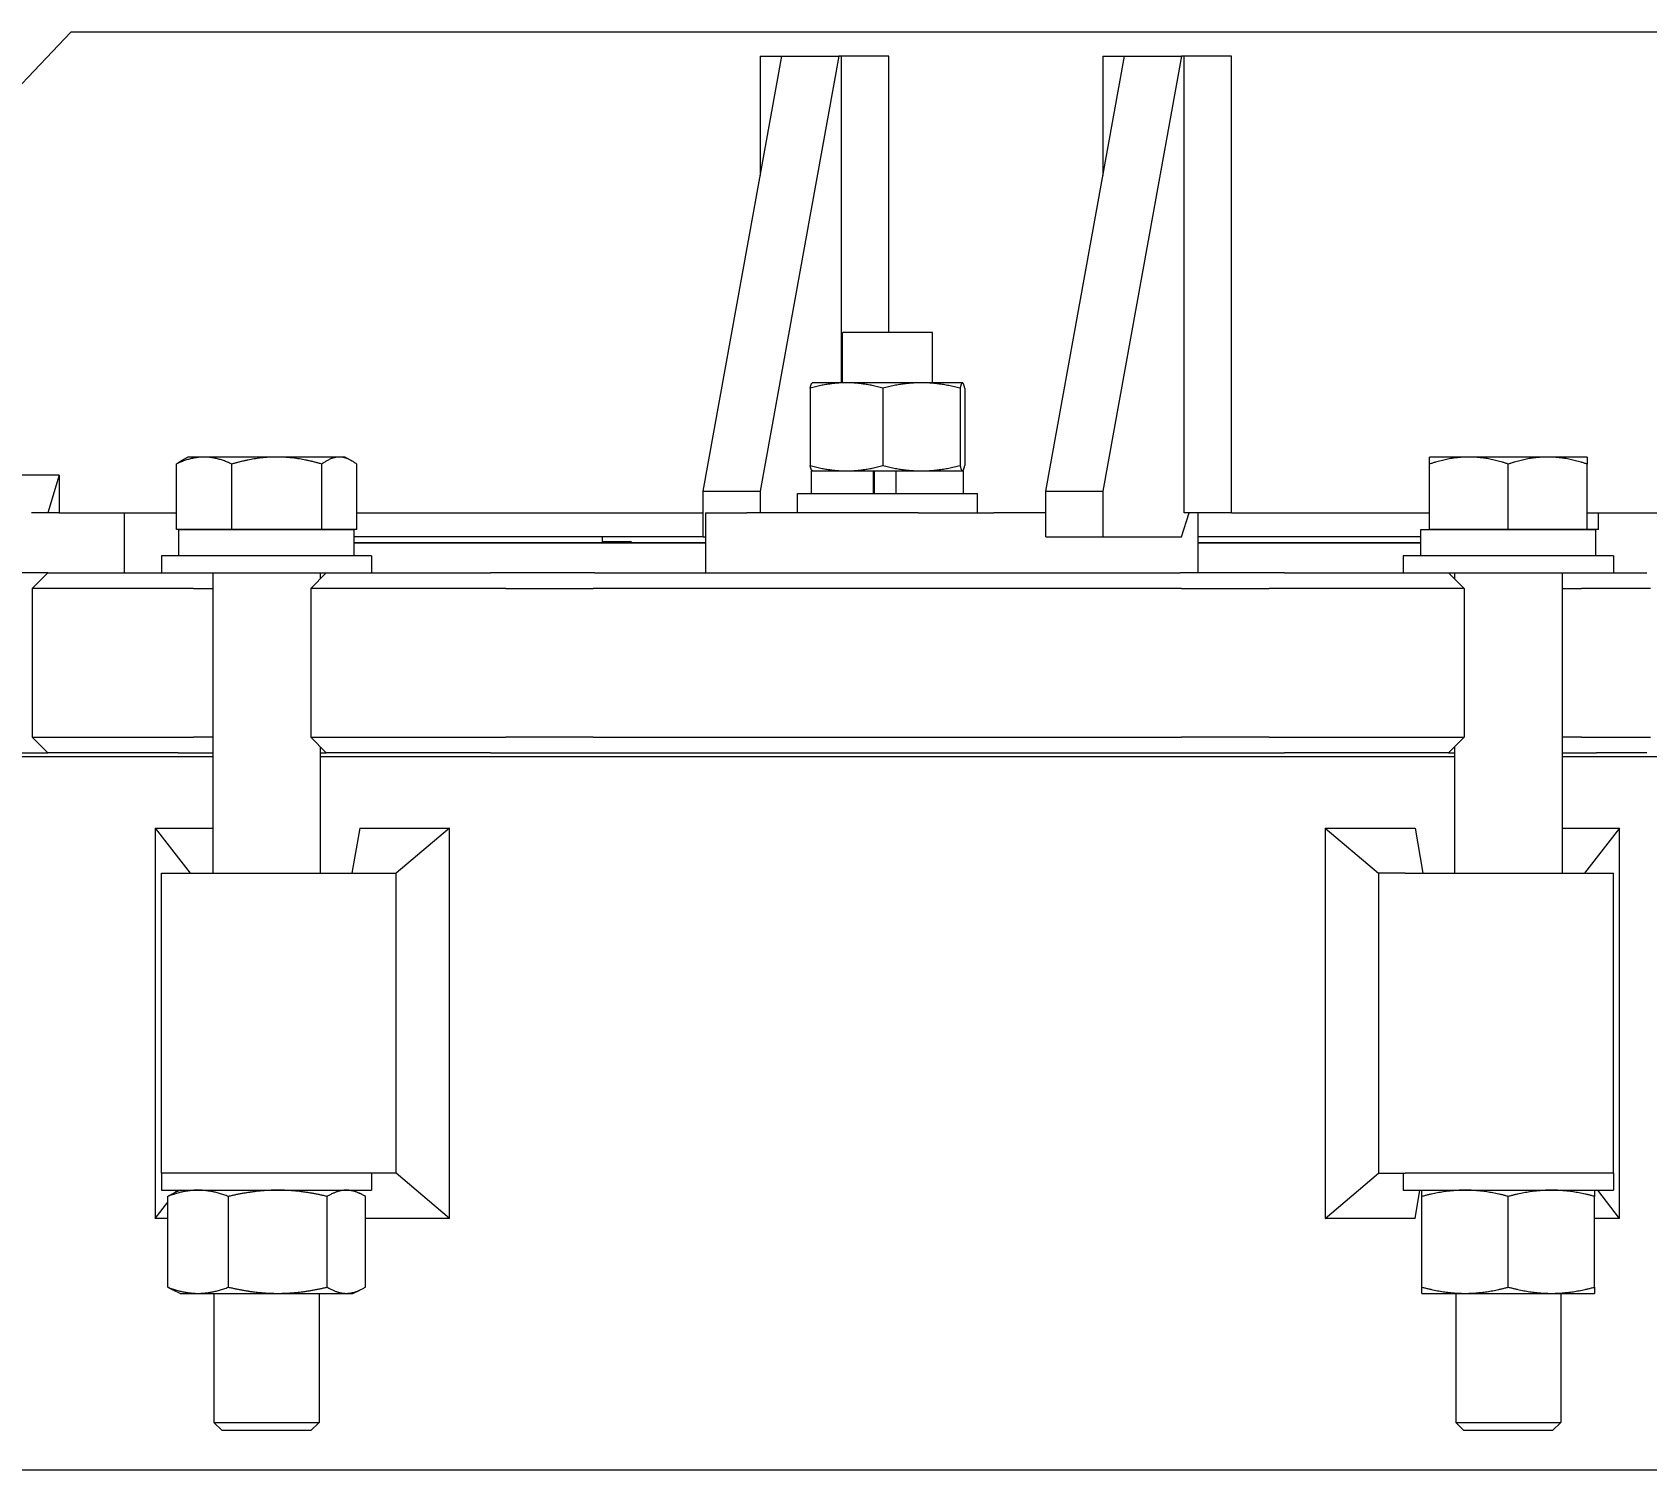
# Model space of a CAD drawing. Header units: inches. Extents: x 19 to 503, y 7 to 322.
# Drawn here: x 360.56 to 374.01, y 124.01 to 135.99 of the extents above; entities that cross this region are included whole.
import ezdxf

# ---------------------------------------------------------------- set-up
doc = ezdxf.new("R2010")
doc.units = ezdxf.units.IN
doc.header["$LTSCALE"] = 15
doc.header["$MEASUREMENT"] = 0
doc.layers.add('Dimension (ANSI)', color=7, linetype='Continuous', lineweight=25)
doc.layers.add('Visible (ANSI)', color=7, linetype='Continuous', lineweight=50)
doc.styles.add('MEMCOR Medium', font='arial.ttf')
doc.dimstyles.new('Default (ANSI)', dxfattribs={"dimscale": 15, "dimtxt": 0.15, "dimasz": 0.098425, "dimexe": 0.125, "dimexo": 0.0625, "dimgap": 0.031496, "dimtad": 0, "dimtih": 1, "dimtoh": 1, "dimdec": 4, "dimrnd": 1e-08, "dimzin": 3, "dimdsep": 46, "dimlunit": 5, "dimtxsty": 'MEMCOR Medium', "dimcen": 0.09, "dimdle": 0.393701, "dimclrd": 256, "dimclre": 256, "dimclrt": 256, "dimadec": 0, "dimazin": 1, "dimtfac": 0.8, "dimtofl": 0, "dimtmove": 0, "dimatfit": 3, "dimfxl": 1, "dimfrac": 1, "dimtolj": 1, "dimtzin": 4, "dimlwd": -1, "dimlwe": -1, "dimarcsym": 0})

# ---------------------------------------------------------------- blocks, each defined once
blk = doc.blocks.new('*D23')
at = {"layer": 'Defpoints', "color": 0, "transparency": 16777216}
for p in [(368.258, 140.509), (422.116, 140.509), (390.404, 43.556)]:
    blk.add_point(p, dxfattribs=at)
at = {"layer": 'Dimension (ANSI)', "transparency": 16777216}
for p, q in [((369.196, 140.509), (423.991, 140.509)), ((422.116, 139.032), (422.116, 122.363)), ((422.116, 45.033), (422.116, 106.884)), ((391.341, 43.556), (423.991, 43.556))]:
    blk.add_line(p, q, dxfattribs=at)
for points in [[(421.87, 139.032), (422.362, 139.032), (422.116, 140.509)], [(421.87, 45.033), (422.362, 45.033), (422.116, 43.556)]]:
    blk.add_solid(points, dxfattribs=at)
at = {"layer": 'Dimension (ANSI)', "transparency": 16777216, "char_height": 2.25, "attachment_point": 2, "style": 'MEMCOR Medium'}
for s, insert in [('\\A1; \\fArial|b0|i0;96{\\H0.8x;\\S15#16;} in', (422.116, 118.81)), ('\\A1;[2462.6 mm]{\\P\\fArial|b0|i0;SHIPPING\\P\\fArial|b0|i0;HEIGHT}', (422.116, 114.151))]:
    blk.add_mtext(s, dxfattribs=dict(at, insert=insert))

msp = doc.modelspace()

# ---------------------------------------------------------------- linework, layer by layer
at = {"layer": 'Visible (ANSI)', "linetype": 'Continuous', "lineweight": 18}
for p, q in [((358.50499, 133.4937), (360.88264, 135.9937)), ((379.31046, 135.9937), (360.88264, 135.9937)), ((366.1493, 132.1737), (366.80442, 135.7937)), ((366.62464, 135.7937), (366.80442, 135.7937)), ((366.62464, 135.7937), (366.62464, 134.80029)), ((367.27995, 135.7937), (366.62483, 132.1737)), ((366.80442, 135.7937), (367.27995, 135.7937)), ((367.30081, 135.7937), (367.27995, 135.7937)), ((367.69458, 135.7937), (367.30081, 135.7937)), ((367.30081, 133.0757), (367.30081, 135.7937)), ((367.69458, 133.4937), (367.69458, 135.7937)), ((369.00247, 132.1737), (369.65759, 135.7937)), ((369.47781, 135.7937), (369.65759, 135.7937)), ((369.47781, 135.7937), (369.47781, 134.80029)), ((370.13312, 135.7937), (369.478, 132.1737)), ((369.65759, 135.7937), (370.13312, 135.7937)), ((370.15397, 135.7937), (370.13312, 135.7937)), ((370.54775, 135.7937), (370.15397, 135.7937)), ((370.15397, 131.9937), (370.15397, 135.7937)), ((370.54775, 131.9937), (370.54775, 135.7937)), ((368.05884, 133.4937), (367.30884, 133.4937)), ((367.30884, 133.0757), (367.30884, 133.4937)), ((368.05884, 133.0757), (368.05884, 133.4937)), ((367.04042, 133.03061), (367.04042, 132.38679)), ((367.05884, 133.0757), (367.05794, 133.07528)), ((367.34281, 133.0757), (367.05884, 133.0757)), ((367.96691, 133.0757), (367.34281, 133.0757)), ((367.6452, 133.03061), (367.6452, 132.38679)), ((368.30794, 133.0757), (367.96691, 133.0757)), ((368.28862, 133.03061), (368.28862, 132.38679)), ((368.30884, 133.0757), (368.30794, 133.0757)), ((368.30884, 133.0757), (368.30973, 133.07528)), ((368.32726, 133.03061), (368.32726, 132.38679)), ((361.85736, 132.45733), (361.80331, 132.42612)), ((361.99292, 132.45733), (361.85736, 132.45733)), ((362.59898, 132.45733), (361.99292, 132.45733)), ((363.11942, 132.45733), (362.59898, 132.45733)), ((363.16936, 132.45733), (363.11942, 132.45733)), ((363.16936, 132.45733), (363.22341, 132.42612)), ((372.52562, 132.45733), (372.19762, 132.45733)), ((373.18162, 132.45733), (372.52562, 132.45733)), ((373.50962, 132.45733), (373.18162, 132.45733)), ((360.78753, 132.3062), (358.50499, 132.3062)), ((360.78753, 132.3062), (360.69096, 131.9937)), ((360.78753, 132.3062), (360.78753, 131.9937)), ((361.76235, 131.85333), (361.76235, 132.39874)), ((362.22348, 131.85333), (362.22348, 132.39874)), ((362.97448, 131.85333), (362.97448, 132.39874)), ((363.26436, 131.85333), (363.26436, 132.39874)), ((367.05134, 132.3417), (367.56808, 132.3417)), ((367.05134, 132.1537), (367.05134, 132.3417)), ((367.05884, 132.3417), (367.05794, 132.34212)), ((367.56835, 132.3417), (367.56808, 132.3417)), ((367.56808, 132.1537), (367.56808, 132.3417)), ((367.56835, 132.3417), (367.75597, 132.3417)), ((367.57706, 132.1537), (367.57706, 132.3417)), ((367.75597, 132.1537), (367.75597, 132.3417)), ((367.75597, 132.3417), (368.31634, 132.3417)), ((368.30884, 132.3417), (368.30973, 132.34212)), ((368.31634, 132.1537), (368.31634, 132.3417)), ((372.19762, 131.85333), (372.19762, 132.39874)), ((372.85362, 131.85333), (372.85362, 132.39874)), ((373.50962, 131.85333), (373.50962, 132.39874)), ((366.1493, 132.1737), (366.62483, 132.1737)), ((366.1493, 131.7937), (366.1493, 132.1737)), ((366.62483, 132.1737), (366.62483, 131.9937)), ((366.93384, 132.1537), (368.43384, 132.1537)), ((366.93384, 131.9937), (366.93384, 132.1537)), ((368.43384, 131.9937), (368.43384, 132.1537)), ((369.00247, 132.1737), (369.478, 132.1737)), ((369.00247, 131.7937), (369.00247, 132.1737)), ((369.478, 132.1737), (369.478, 131.7937)), ((360.78753, 131.9937), (360.55577, 131.9937)), ((360.78753, 131.9937), (360.69096, 131.9937)), ((360.78753, 131.9937), (361.76235, 131.9937)), ((361.32831, 131.9937), (361.32831, 131.4937)), ((363.26436, 131.9937), (366.1493, 131.9937)), ((366.16774, 131.9937), (366.51323, 131.9937)), ((366.16774, 131.9937), (366.16774, 131.4937)), ((367.93981, 131.9937), (366.51323, 131.9937)), ((367.93981, 131.9937), (368.56985, 131.9937)), ((369.00247, 131.9937), (368.56985, 131.9937)), ((370.13312, 131.7937), (370.19492, 131.9937)), ((370.54775, 131.9937), (370.15397, 131.9937)), ((370.26944, 131.9937), (370.26944, 131.4937)), ((370.54775, 131.9937), (372.19762, 131.9937)), ((373.50962, 131.9937), (381.65578, 131.9937)), ((373.60462, 131.85333), (373.60462, 131.9937)), ((361.99292, 131.85333), (361.76235, 131.85333)), ((361.78386, 131.85333), (363.24286, 131.85333)), ((361.78386, 131.63433), (361.78386, 131.85333)), ((361.85736, 131.85333), (361.85736, 131.85333)), ((362.22348, 131.85333), (361.99292, 131.85333)), ((362.59898, 131.85333), (362.22348, 131.85333)), ((362.97448, 131.85333), (362.59898, 131.85333)), ((363.11942, 131.85333), (362.97448, 131.85333)), ((363.26436, 131.85333), (363.11942, 131.85333)), ((363.16936, 131.85333), (363.16936, 131.85333)), ((363.24286, 131.63433), (363.24286, 131.85333)), ((366.1493, 131.7937), (363.24286, 131.7937)), ((365.30849, 131.7937), (365.30849, 131.7537)), ((365.30849, 131.7537), (365.55324, 131.7537)), ((366.1493, 131.7937), (366.16774, 131.7937)), ((369.00247, 131.7937), (369.478, 131.7937)), ((369.478, 131.7937), (370.13312, 131.7937)), ((372.12412, 131.7937), (370.26944, 131.7937)), ((372.12412, 131.85333), (373.58312, 131.85333)), ((372.12412, 131.63433), (372.12412, 131.85333)), ((372.52562, 131.85333), (372.19762, 131.85333)), ((372.19762, 131.85333), (372.19762, 131.85333)), ((372.85362, 131.85333), (372.52562, 131.85333)), ((373.18162, 131.85333), (372.85362, 131.85333)), ((373.50962, 131.85333), (373.18162, 131.85333)), ((373.60462, 131.85333), (373.50962, 131.85333)), ((373.50962, 131.85333), (373.50962, 131.85333)), ((373.58312, 131.63433), (373.58312, 131.85333)), ((363.38836, 131.63433), (361.63836, 131.63433)), ((361.63836, 131.63433), (361.63836, 131.4937)), ((366.16774, 131.7437), (363.24286, 131.7437)), ((363.24286, 131.7437), (366.16774, 131.7437)), ((363.38836, 131.63433), (363.38836, 131.4937)), ((372.12412, 131.7437), (370.26944, 131.7437)), ((370.26944, 131.7437), (372.12412, 131.7437)), ((373.72862, 131.63433), (371.97862, 131.63433)), ((371.97862, 131.63433), (371.97862, 131.4937)), ((373.72862, 131.63433), (373.72862, 131.4937)), ((360.69285, 131.4937), (360.46358, 131.4937)), ((360.69285, 131.4937), (360.56285, 131.3637)), ((360.69285, 131.4937), (361.36088, 131.4937)), ((361.36088, 131.4937), (361.63339, 131.4937)), ((361.63339, 131.4937), (361.77695, 131.4937)), ((361.77695, 131.4937), (363.01123, 131.4937)), ((362.06586, 131.4937), (362.06586, 128.9937)), ((363.01123, 131.4937), (362.88123, 131.3637)), ((362.96086, 131.4937), (362.96086, 131.44333)), ((363.01123, 131.4937), (363.11108, 131.4937)), ((363.11108, 131.4937), (363.38718, 131.4937)), ((363.38718, 131.4937), (364.3777, 131.4937)), ((364.56672, 131.4937), (364.3777, 131.4937)), ((365.24635, 131.4937), (364.56672, 131.4937)), ((365.24635, 131.4937), (370.12063, 131.4937)), ((370.80026, 131.4937), (370.12063, 131.4937)), ((370.98928, 131.4937), (370.80026, 131.4937)), ((370.98928, 131.4937), (371.9798, 131.4937)), ((371.9798, 131.4937), (372.2559, 131.4937)), ((372.2559, 131.4937), (372.35575, 131.4937)), ((372.35575, 131.4937), (372.48575, 131.3637)), ((372.35575, 131.4937), (373.59003, 131.4937)), ((372.40612, 131.4937), (372.40612, 131.44333)), ((373.30112, 131.4937), (373.30112, 128.9937)), ((373.59003, 131.4937), (373.73359, 131.4937)), ((373.73359, 131.4937), (374.0061, 131.4937)), ((361.3307, 131.3637), (360.56285, 131.3637)), ((360.56285, 131.3637), (360.56285, 130.1237)), ((361.60451, 131.3637), (361.3307, 131.3637)), ((361.90525, 131.3637), (361.60451, 131.3637)), ((361.90525, 131.3637), (362.06586, 131.3637)), ((363.08926, 131.3637), (362.88123, 131.3637)), ((362.88123, 131.3637), (362.88123, 130.1237)), ((363.36667, 131.3637), (363.08926, 131.3637)), ((364.5052, 131.3637), (363.36667, 131.3637)), ((364.5052, 131.3637), (364.69422, 131.3637)), ((364.69422, 131.3637), (365.23361, 131.3637)), ((370.13337, 131.3637), (365.23361, 131.3637)), ((370.13337, 131.3637), (370.67276, 131.3637)), ((370.67276, 131.3637), (370.86177, 131.3637)), ((372.00031, 131.3637), (370.86177, 131.3637)), ((372.27772, 131.3637), (372.00031, 131.3637)), ((372.48575, 131.3637), (372.27772, 131.3637)), ((372.48575, 131.3637), (372.48575, 130.1237)), ((373.30112, 131.3637), (373.46173, 131.3637)), ((373.76246, 131.3637), (373.46173, 131.3637)), ((374.03628, 131.3637), (373.76246, 131.3637)), ((360.56285, 130.1237), (361.3307, 130.1237)), ((360.69285, 129.9937), (360.56285, 130.1237)), ((361.3307, 130.1237), (361.60451, 130.1237)), ((361.60451, 130.1237), (361.90525, 130.1237)), ((362.06586, 130.1237), (361.90525, 130.1237)), ((362.88123, 130.1237), (363.08926, 130.1237)), ((363.01123, 129.9937), (362.88123, 130.1237)), ((362.96086, 130.04407), (362.96086, 128.9937)), ((363.08926, 130.1237), (363.36667, 130.1237)), ((363.36667, 130.1237), (364.5052, 130.1237)), ((364.69422, 130.1237), (364.5052, 130.1237)), ((365.23361, 130.1237), (364.69422, 130.1237)), ((365.23361, 130.1237), (370.13337, 130.1237)), ((370.67276, 130.1237), (370.13337, 130.1237)), ((370.86177, 130.1237), (370.67276, 130.1237)), ((370.86177, 130.1237), (372.00031, 130.1237)), ((372.00031, 130.1237), (372.27772, 130.1237)), ((372.27772, 130.1237), (372.48575, 130.1237)), ((372.35575, 129.9937), (372.48575, 130.1237)), ((372.40612, 130.04407), (372.40612, 128.9937)), ((373.46173, 130.1237), (373.30112, 130.1237)), ((373.46173, 130.1237), (373.76246, 130.1237)), ((373.76246, 130.1237), (374.03628, 130.1237)), ((362.06586, 129.96245), (353.4077, 129.96245)), ((355.6171, 129.9937), (360.69285, 129.9937)), ((361.36088, 129.9937), (360.69285, 129.9937)), ((361.63339, 129.9937), (361.36088, 129.9937)), ((361.77774, 129.9937), (361.63339, 129.9937)), ((361.77774, 129.9937), (362.06586, 129.9937)), ((362.96086, 129.9937), (363.01123, 129.9937)), ((372.40612, 129.96245), (362.96086, 129.96245)), ((363.11108, 129.9937), (363.01123, 129.9937)), ((363.38718, 129.9937), (363.11108, 129.9937)), ((364.3777, 129.9937), (363.38718, 129.9937)), ((364.3777, 129.9937), (364.56672, 129.9937)), ((364.56672, 129.9937), (364.90142, 129.9937)), ((364.90142, 129.9937), (370.46556, 129.9937)), ((370.46556, 129.9937), (370.80026, 129.9937)), ((370.80026, 129.9937), (370.98928, 129.9937)), ((371.9798, 129.9937), (370.98928, 129.9937)), ((372.2559, 129.9937), (371.9798, 129.9937)), ((372.35575, 129.9937), (372.2559, 129.9937)), ((372.35575, 129.9937), (372.40612, 129.9937)), ((373.30112, 129.9937), (373.58923, 129.9937)), ((381.95928, 129.96245), (373.30112, 129.96245)), ((373.73359, 129.9937), (373.58923, 129.9937)), ((374.0061, 129.9937), (373.73359, 129.9937)), ((361.58626, 129.36855), (361.58626, 126.11885)), ((361.58626, 129.36855), (362.06586, 129.36855)), ((361.58626, 129.36855), (361.87762, 128.9937)), ((363.29009, 129.36855), (363.22421, 128.9937)), ((363.29009, 129.36855), (364.03792, 129.36855)), ((364.03792, 129.36855), (363.59399, 128.9937)), ((364.03792, 126.11885), (364.03792, 129.36855)), ((371.32906, 129.36855), (371.32906, 126.11885)), ((371.32906, 129.36855), (372.07689, 129.36855)), ((371.32906, 129.36855), (371.77299, 128.9937)), ((372.07689, 129.36855), (372.14277, 128.9937)), ((373.30112, 129.36855), (373.78072, 129.36855)), ((373.78072, 129.36855), (373.48936, 128.9937)), ((373.78072, 126.11885), (373.78072, 129.36855)), ((361.63836, 128.9937), (363.37154, 128.9937)), ((361.63836, 126.4937), (361.63836, 128.9937)), ((363.37154, 128.9937), (363.59399, 128.9937)), ((363.59399, 126.4937), (363.59399, 128.9937)), ((371.99543, 128.9937), (371.77299, 128.9937)), ((371.77299, 128.9937), (371.77299, 126.4937)), ((371.99543, 128.9937), (373.72862, 128.9937)), ((373.72862, 126.4937), (373.72862, 128.9937)), ((363.37154, 126.4937), (361.63836, 126.4937)), ((363.37154, 126.4937), (361.63836, 126.4937)), ((361.63836, 126.4937), (361.63836, 126.35308)), ((363.59399, 126.4937), (363.37154, 126.4937)), ((363.38836, 126.4937), (363.38836, 126.35308)), ((364.03792, 126.11885), (363.59399, 126.4937)), ((371.32906, 126.11885), (371.77299, 126.4937)), ((371.77299, 126.4937), (371.99543, 126.4937)), ((371.97862, 126.4937), (371.97862, 126.35308)), ((373.72862, 126.4937), (371.99543, 126.4937)), ((373.72862, 126.4937), (371.99543, 126.4937)), ((373.72862, 126.4937), (373.72862, 126.35308)), ((361.58626, 126.11885), (361.69023, 126.25262)), ((361.63836, 126.35308), (363.38836, 126.35308)), ((361.69023, 125.54594), (361.69023, 126.30121)), ((361.79436, 126.35308), (361.73512, 126.32545)), ((361.75351, 126.33403), (361.76831, 126.35308)), ((362.19564, 125.54594), (362.19564, 126.30121)), ((363.01877, 125.54594), (363.01877, 126.30121)), ((363.23236, 126.35308), (363.2916, 126.32545)), ((363.25041, 126.34466), (363.24893, 126.35308)), ((363.33648, 125.54594), (363.33648, 126.30121)), ((371.97862, 126.35308), (373.72862, 126.35308)), ((372.07689, 126.11885), (372.11805, 126.35308)), ((372.13462, 125.54594), (372.13462, 126.30121)), ((372.85362, 125.54594), (372.85362, 126.30121)), ((373.57262, 125.54594), (373.57262, 126.30121)), ((373.78072, 126.11885), (373.59867, 126.35308)), ((361.69023, 126.11885), (361.58626, 126.11885)), ((364.03792, 126.11885), (363.33648, 126.11885)), ((372.07689, 126.11885), (371.32906, 126.11885)), ((373.78072, 126.11885), (373.57262, 126.11885)), ((361.79436, 125.49408), (361.73512, 125.5217)), ((361.79436, 125.49408), (361.94294, 125.49408)), ((361.94294, 125.49408), (362.60721, 125.49408)), ((362.07586, 125.49408), (362.07586, 124.41944)), ((362.60721, 125.49408), (363.17763, 125.49408)), ((362.95086, 125.49408), (362.95086, 124.41944)), ((363.17763, 125.49408), (363.23236, 125.49408)), ((363.23236, 125.49408), (363.2916, 125.5217)), ((372.13462, 125.49408), (372.49412, 125.49408)), ((372.41612, 125.49408), (372.41612, 124.41944)), ((372.49412, 125.49408), (373.21312, 125.49408)), ((373.21312, 125.49408), (373.57262, 125.49408)), ((373.29112, 125.49408), (373.29112, 124.41944)), ((362.07586, 124.41944), (362.95086, 124.41944)), ((362.14402, 124.35333), (362.07586, 124.41944)), ((362.8827, 124.35333), (362.14402, 124.35333)), ((362.8827, 124.35333), (362.95086, 124.41944)), ((372.41612, 124.41944), (373.29112, 124.41944)), ((372.48428, 124.35333), (372.41612, 124.41944)), ((373.22296, 124.35333), (372.48428, 124.35333)), ((373.22296, 124.35333), (373.29112, 124.41944)), ((342.68228, 124.02495), (385.67405, 124.02495))]:
    msp.add_line(p, q, dxfattribs=at)
for points, weights in [([(367.34281, 133.0757), (367.20247, 133.0757), (367.04042, 133.03061)], [1, 1.0379548493, 1]), ([(367.04042, 133.03061), (367.0498, 133.07149), (367.05794, 133.07528)], [1, 1.03428601169, 1.00662839197]), ([(367.6452, 133.03061), (367.48315, 133.0757), (367.34281, 133.0757)], [1, 1.0379548493, 1]), ([(367.96691, 133.0757), (367.81761, 133.0757), (367.6452, 133.03061)], [1, 1.0379548493, 1]), ([(368.28862, 133.03061), (368.11622, 133.0757), (367.96691, 133.0757)], [1, 1.0379548493, 1]), ([(368.30794, 133.0757), (368.29897, 133.0757), (368.28862, 133.03061)], [1, 1.0379548493, 1]), ([(368.32726, 133.03061), (368.3169, 133.0757), (368.30794, 133.0757)], [1, 1.0379548493, 1]), ([(361.99292, 132.45733), (361.88591, 132.45733), (361.76235, 132.39874)], [1, 1.0379548493, 1]), ([(361.76235, 132.39874), (361.78349, 132.41468), (361.80331, 132.42612)], [1, 1.01005189042, 1.01477953359]), ([(362.22348, 132.39874), (362.09992, 132.45733), (361.99292, 132.45733)], [1, 1.0379548493, 1]), ([(362.59898, 132.45733), (362.42471, 132.45733), (362.22348, 132.39874)], [1, 1.0379548493, 1]), ([(362.97448, 132.39874), (362.77325, 132.45733), (362.59898, 132.45733)], [1, 1.0379548493, 1]), ([(363.11942, 132.45733), (363.05216, 132.45733), (362.97448, 132.39874)], [1, 1.0379548493, 1]), ([(363.26436, 132.39874), (363.18669, 132.45733), (363.11942, 132.45733)], [1, 1.0379548493, 1]), ([(372.19762, 132.39874), (372.19762, 132.45733), (372.19762, 132.45733)], [1, 1.0379548493, 1]), ([(372.52562, 132.45733), (372.3734, 132.45733), (372.19762, 132.39874)], [1, 1.0379548493, 1]), ([(372.85362, 132.39874), (372.67785, 132.45733), (372.52562, 132.45733)], [1, 1.0379548493, 1]), ([(373.18162, 132.45733), (373.0294, 132.45733), (372.85362, 132.39874)], [1, 1.0379548493, 1]), ([(373.50962, 132.39874), (373.33385, 132.45733), (373.18162, 132.45733)], [1, 1.0379548493, 1]), ([(373.50962, 132.45733), (373.50962, 132.45733), (373.50962, 132.39874)], [1, 1.0379548493, 1]), ([(367.05794, 132.34212), (367.0498, 132.34591), (367.04042, 132.38679)], [1.00662839197, 1.03428601169, 1]), ([(367.04042, 132.38679), (367.20247, 132.3417), (367.34281, 132.3417)], [1, 1.0379548493, 1]), ([(367.34281, 132.3417), (367.48315, 132.3417), (367.6452, 132.38679)], [1, 1.0379548493, 1]), ([(367.6452, 132.38679), (367.81761, 132.3417), (367.96691, 132.3417)], [1, 1.0379548493, 1]), ([(367.96691, 132.3417), (368.11622, 132.3417), (368.28862, 132.38679)], [1, 1.0379548493, 1]), ([(368.28862, 132.38679), (368.29897, 132.3417), (368.30794, 132.3417)], [1, 1.0379548493, 1]), ([(368.30794, 132.3417), (368.3169, 132.3417), (368.32726, 132.38679)], [1, 1.0379548493, 1]), ([(361.94294, 126.35308), (361.82566, 126.35308), (361.69023, 126.30121)], [1, 1.0379548493, 1]), ([(361.69023, 126.30121), (361.7134, 126.31532), (361.73512, 126.32545)], [1, 1.01005189042, 1.01477953359]), ([(362.19564, 126.30121), (362.06022, 126.35308), (361.94294, 126.35308)], [1, 1.0379548493, 1]), ([(362.60721, 126.35308), (362.4162, 126.35308), (362.19564, 126.30121)], [1, 1.0379548493, 1]), ([(363.01877, 126.30121), (362.79821, 126.35308), (362.60721, 126.35308)], [1, 1.0379548493, 1]), ([(363.17763, 126.35308), (363.1039, 126.35308), (363.01877, 126.30121)], [1, 1.0379548493, 1]), ([(363.33648, 126.30121), (363.25135, 126.35308), (363.17763, 126.35308)], [1, 1.0379548493, 1]), ([(372.13462, 126.30121), (372.13462, 126.35308), (372.13462, 126.35308)], [1, 1.0379548493, 1]), ([(372.49412, 126.35308), (372.32728, 126.35308), (372.13462, 126.30121)], [1, 1.0379548493, 1]), ([(372.85362, 126.30121), (372.66097, 126.35308), (372.49412, 126.35308)], [1, 1.0379548493, 1]), ([(373.21312, 126.35308), (373.04628, 126.35308), (372.85362, 126.30121)], [1, 1.0379548493, 1]), ([(373.57262, 126.30121), (373.37997, 126.35308), (373.21312, 126.35308)], [1, 1.0379548493, 1]), ([(373.57262, 126.35308), (373.57262, 126.35308), (373.57262, 126.30121)], [1, 1.0379548493, 1]), ([(361.73512, 125.5217), (361.7134, 125.53183), (361.69023, 125.54594)], [1.01477953359, 1.01005189042, 1]), ([(361.69023, 125.54594), (361.82566, 125.49408), (361.94294, 125.49408)], [1, 1.0379548493, 1]), ([(361.94294, 125.49408), (362.06022, 125.49408), (362.19564, 125.54594)], [1, 1.0379548493, 1]), ([(362.19564, 125.54594), (362.4162, 125.49408), (362.60721, 125.49408)], [1, 1.0379548493, 1]), ([(362.60721, 125.49408), (362.79821, 125.49408), (363.01877, 125.54594)], [1, 1.0379548493, 1]), ([(363.01877, 125.54594), (363.1039, 125.49408), (363.17763, 125.49408)], [1, 1.0379548493, 1]), ([(363.17763, 125.49408), (363.25135, 125.49408), (363.33648, 125.54594)], [1, 1.0379548493, 1]), ([(372.13462, 125.49408), (372.13462, 125.49408), (372.13462, 125.54594)], [1, 1.0379548493, 1]), ([(372.13462, 125.54594), (372.32728, 125.49408), (372.49412, 125.49408)], [1, 1.0379548493, 1]), ([(372.49412, 125.49408), (372.66097, 125.49408), (372.85362, 125.54594)], [1, 1.0379548493, 1]), ([(372.85362, 125.54594), (373.04628, 125.49408), (373.21312, 125.49408)], [1, 1.0379548493, 1]), ([(373.21312, 125.49408), (373.37997, 125.49408), (373.57262, 125.54594)], [1, 1.0379548493, 1]), ([(373.57262, 125.54594), (373.57262, 125.49408), (373.57262, 125.49408)], [1, 1.0379548493, 1])]:
    msp.add_rational_spline(points, weights, degree=2, dxfattribs=at)

# ---------------------------------------------------------------- dimensions: what is measured, and where the dimension line sits
at = {"layer": 'Dimension (ANSI)'}
dim = msp.add_linear_dim(base=(422.11571, 140.5087), p1=(390.40393, 43.5562), p2=(368.25849, 140.5087), angle=90, text=' \\fArial|b0|i0;<> in\\X[2462.6 mm]{\\P\\fArial|b0|i0;SHIPPING\\P\\fArial|b0|i0;HEIGHT}', dimstyle='Default (ANSI)', override={"dimgap": 0.031496, "dimdec": 4, "dimpost": '', "dimtol": 0, "dimlim": 0, "dimtp": 0, "dimtm": 0, "dimtdec": 2, "dimatfit": 1, "dimtvp": -0.375}, dxfattribs=at)
dim.commit()
dim.dimension.update_dxf_attribs({"geometry": '*D23', "text_midpoint": (422.11571, 114.6233), "dimtype": 160})

doc.saveas('drawing.dxf')
